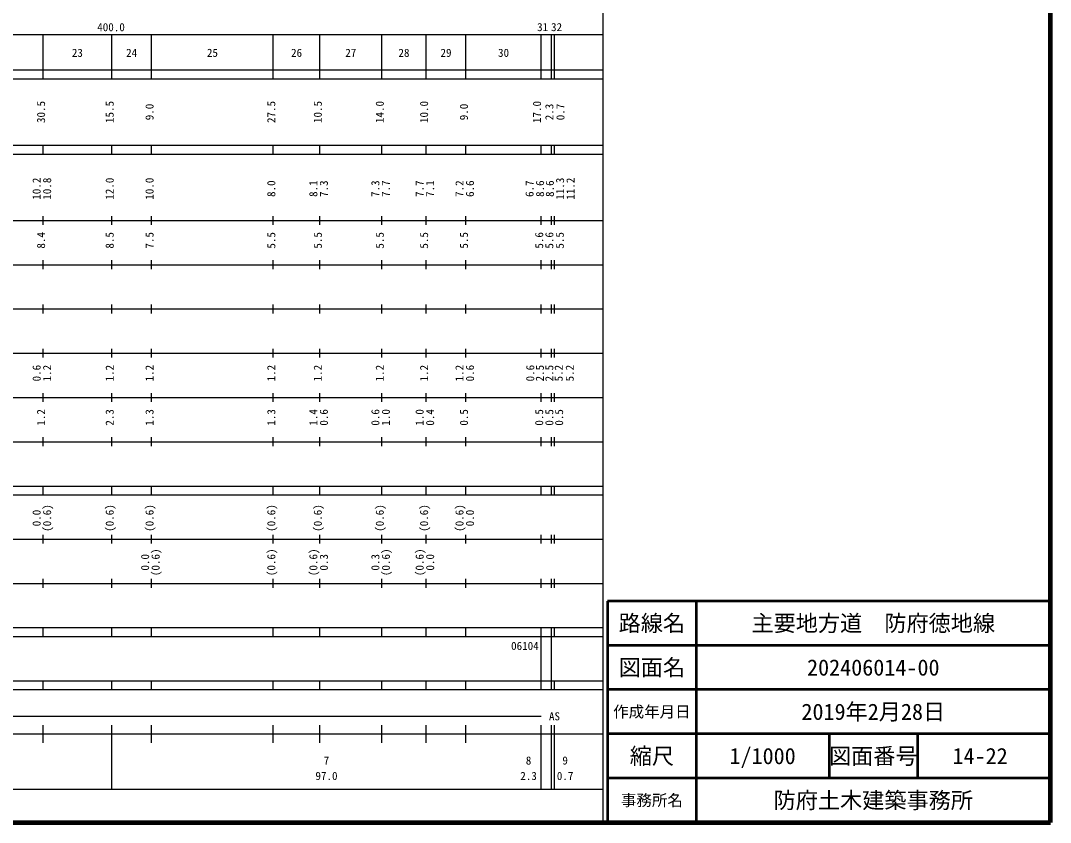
# Model space of a CAD drawing. Units: millimetres on the paper, enlarged 1000 times. Extents: x 40000 to 680000, y 20000 to 380000.
# Drawn here: x 447422 to 680000, y 20000 to 201147 of the extents above; entities that cross this region are included whole.
import ezdxf
from ezdxf.enums import TextEntityAlignment as Align

# ---------------------------------------------------------------- set-up
doc = ezdxf.new("R2010")
doc.units = ezdxf.units.MM
doc.header["$LTSCALE"] = 1000
for name, color, linetype, lineweight in [('M-TTL', 2, 'Continuous', 140), ('M-TTL-BAND', 7, 'Continuous', 25), ('M-TTL-FRAM', 2, 'Continuous', 50), ('M-TTL-LINE', 7, 'Continuous', 50)]:
    doc.layers.add(name, color=color, linetype=linetype, lineweight=lineweight)
doc.layers.add('M-TTL-TXT', color=7, linetype='Continuous')
doc.styles.add('ＭＳ ゴシック', font='')
doc.styles.get('ＭＳ ゴシック').set_extended_font_data('MS Gothic')

msp = doc.modelspace()

# ---------------------------------------------------------------- linework, layer by layer
at = {"layer": 'M-TTL'}
for p, q in [((680000, 20000), (680000, 380000)), ((40000, 20000), (680000, 20000))]:
    msp.add_line(p, q, dxfattribs=at)
at = {"layer": 'M-TTL-BAND'}
for p, q in [((579000, 20000), (579000, 370000)), ((68000, 198000), (579000, 198000)), ((452500, 188000), (452500, 198000)), ((468000, 188000), (468000, 198000)), ((477000, 188000), (477000, 198000)), ((504500, 188000), (504500, 198000)), ((515000, 188000), (515000, 198000)), ((529000, 188000), (529000, 198000)), ((539000, 188000), (539000, 198000)), ((548000, 188000), (548000, 198000)), ((565000, 188000), (565000, 198000)), ((567300, 188000), (567300, 198000)), ((568000, 188000), (568000, 198000)), ((40000, 190000), (579000, 190000)), ((40000, 188000), (579000, 188000)), ((40000, 173000), (579000, 173000)), ((452500, 171000), (452500, 173000)), ((468000, 171000), (468000, 173000)), ((477000, 171000), (477000, 173000)), ((504500, 171000), (504500, 173000)), ((515000, 171000), (515000, 173000)), ((529000, 171000), (529000, 173000)), ((539000, 171000), (539000, 173000)), ((548000, 171000), (548000, 173000)), ((565000, 171000), (565000, 173000)), ((567300, 171000), (567300, 173000)), ((568000, 171000), (568000, 173000)), ((40000, 171000), (579000, 171000)), ((40000, 156000), (579000, 156000)), ((452500, 155000), (452500, 157000)), ((468000, 155000), (468000, 157000)), ((477000, 155000), (477000, 157000)), ((504500, 155000), (504500, 157000)), ((515000, 155000), (515000, 157000)), ((529000, 155000), (529000, 157000)), ((539000, 155000), (539000, 157000)), ((548000, 155000), (548000, 157000)), ((565000, 155000), (565000, 157000)), ((567300, 155000), (567300, 157000)), ((568000, 155000), (568000, 157000)), ((452500, 145000), (452500, 147000)), ((468000, 145000), (468000, 147000)), ((477000, 145000), (477000, 147000)), ((504500, 145000), (504500, 147000)), ((515000, 145000), (515000, 147000)), ((529000, 145000), (529000, 147000)), ((539000, 145000), (539000, 147000)), ((548000, 145000), (548000, 147000)), ((565000, 145000), (565000, 147000)), ((567300, 145000), (567300, 147000)), ((568000, 145000), (568000, 147000)), ((46000, 146000), (579000, 146000)), ((52000, 136000), (579000, 136000)), ((452500, 135000), (452500, 137000)), ((468000, 135000), (468000, 137000)), ((477000, 135000), (477000, 137000)), ((504500, 135000), (504500, 137000)), ((515000, 135000), (515000, 137000)), ((529000, 135000), (529000, 137000)), ((539000, 135000), (539000, 137000)), ((548000, 135000), (548000, 137000)), ((565000, 135000), (565000, 137000)), ((567300, 135000), (567300, 137000)), ((568000, 135000), (568000, 137000)), ((46000, 126000), (579000, 126000)), ((452500, 125000), (452500, 127000)), ((468000, 125000), (468000, 127000)), ((477000, 125000), (477000, 127000)), ((504500, 125000), (504500, 127000)), ((515000, 125000), (515000, 127000)), ((529000, 125000), (529000, 127000)), ((539000, 125000), (539000, 127000)), ((548000, 125000), (548000, 127000)), ((565000, 125000), (565000, 127000)), ((567300, 125000), (567300, 127000)), ((568000, 125000), (568000, 127000)), ((452500, 115000), (452500, 117000)), ((468000, 115000), (468000, 117000)), ((477000, 115000), (477000, 117000)), ((504500, 115000), (504500, 117000)), ((515000, 115000), (515000, 117000)), ((529000, 115000), (529000, 117000)), ((539000, 115000), (539000, 117000)), ((548000, 115000), (548000, 117000)), ((565000, 115000), (565000, 117000)), ((567300, 115000), (567300, 117000)), ((568000, 115000), (568000, 117000)), ((52000, 116000), (579000, 116000)), ((452500, 105000), (452500, 107000)), ((468000, 105000), (468000, 107000)), ((477000, 105000), (477000, 107000)), ((504500, 105000), (504500, 107000)), ((515000, 105000), (515000, 107000)), ((529000, 105000), (529000, 107000)), ((539000, 105000), (539000, 107000)), ((548000, 105000), (548000, 107000)), ((565000, 105000), (565000, 107000)), ((567300, 105000), (567300, 107000)), ((568000, 105000), (568000, 107000)), ((46000, 106000), (579000, 106000)), ((40000, 96000), (579000, 96000)), ((452500, 94000), (452500, 96000)), ((468000, 94000), (468000, 96000)), ((477000, 94000), (477000, 96000)), ((504500, 94000), (504500, 96000)), ((515000, 94000), (515000, 96000)), ((529000, 94000), (529000, 96000)), ((539000, 94000), (539000, 96000)), ((548000, 94000), (548000, 96000)), ((565000, 94000), (565000, 96000)), ((567300, 94000), (567300, 96000)), ((568000, 94000), (568000, 96000)), ((40000, 94000), (579000, 94000)), ((49000, 84000), (579000, 84000)), ((452500, 83000), (452500, 85000)), ((468000, 83000), (468000, 85000)), ((477000, 83000), (477000, 85000)), ((504500, 83000), (504500, 85000)), ((515000, 83000), (515000, 85000)), ((529000, 83000), (529000, 85000)), ((539000, 83000), (539000, 85000)), ((548000, 83000), (548000, 85000)), ((565000, 83000), (565000, 85000)), ((567300, 83000), (567300, 85000)), ((568000, 83000), (568000, 85000)), ((452500, 73000), (452500, 75000)), ((468000, 73000), (468000, 75000)), ((477000, 73000), (477000, 75000)), ((504500, 73000), (504500, 75000)), ((515000, 73000), (515000, 75000)), ((529000, 73000), (529000, 75000)), ((539000, 73000), (539000, 75000)), ((548000, 73000), (548000, 75000)), ((565000, 73000), (565000, 75000)), ((567300, 73000), (567300, 75000)), ((568000, 73000), (568000, 75000)), ((40000, 74000), (579000, 74000)), ((40000, 64000), (579000, 64000)), ((452500, 62000), (452500, 64000)), ((468000, 62000), (468000, 64000)), ((477000, 62000), (477000, 64000)), ((504500, 62000), (504500, 64000)), ((515000, 62000), (515000, 64000)), ((529000, 62000), (529000, 64000)), ((539000, 62000), (539000, 64000)), ((548000, 62000), (548000, 64000)), ((565000, 50000), (565000, 64000)), ((567300, 62000), (567300, 64000)), ((568000, 62000), (568000, 64000)), ((40000, 62000), (579000, 62000)), ((567300, 52000), (567300, 62000)), ((40000, 52000), (579000, 52000)), ((452500, 50000), (452500, 52000)), ((468000, 50000), (468000, 52000)), ((477000, 50000), (477000, 52000)), ((504500, 50000), (504500, 52000)), ((515000, 50000), (515000, 52000)), ((529000, 50000), (529000, 52000)), ((539000, 50000), (539000, 52000)), ((548000, 50000), (548000, 52000)), ((567300, 50000), (567300, 52000)), ((568000, 50000), (568000, 52000)), ((40000, 50000), (579000, 50000)), ((71000, 44000), (565000, 44000)), ((452500, 38000), (452500, 42000)), ((468000, 27500), (468000, 42000)), ((477000, 38000), (477000, 42000)), ((504500, 38000), (504500, 42000)), ((515000, 38000), (515000, 42000)), ((529000, 38000), (529000, 42000)), ((539000, 38000), (539000, 42000)), ((548000, 38000), (548000, 42000)), ((565000, 27500), (565000, 42000)), ((567300, 27500), (567300, 42000)), ((568000, 27500), (568000, 42000)), ((40000, 40000), (579000, 40000)), ((68000, 27500), (579000, 27500))]:
    msp.add_line(p, q, dxfattribs=at)
at = {"layer": 'M-TTL-FRAM'}
for p, q in [((680000, 70000), (580000, 70000)), ((580000, 70000), (580000, 20000))]:
    msp.add_line(p, q, dxfattribs=at)
at = {"layer": 'M-TTL-LINE'}
for p, q in [((600000, 70000), (600000, 20000)), ((680000, 60000), (580000, 60000)), ((680000, 50000), (580000, 50000)), ((680000, 40000), (580000, 40000)), ((630000, 40000), (630000, 30000)), ((650000, 40000), (650000, 30000)), ((680000, 30000), (580000, 30000))]:
    msp.add_line(p, q, dxfattribs=at)

# ---------------------------------------------------------------- texts
at = {"layer": 'M-TTL-BAND', "style": 'ＭＳ ゴシック'}
for s, p in [('400.0', (467844, 198195)), ('31', (565323, 198213)), ('32', (568470, 198213)), ('23', (460250, 192405)), ('24', (472500, 192405)), ('25', (490750, 192405)), ('26', (509750, 192405)), ('27', (522000, 192405)), ('28', (534000, 192405)), ('29', (543500, 192405)), ('30', (556500, 192405)), ('AS', (568000, 42500)), ('7', (516500, 32523)), ('8', (562147, 32523)), ('9', (570402, 32523)), ('97.0', (516500, 29033)), ('2.3', (562147, 29033)), ('0.7', (570402, 29033))]:
    msp.add_text(s, height=1833, dxfattribs=at).set_placement(p, align=Align.BOTTOM_CENTER)
for s, p in [('30.5', (453500, 180500)), ('15.5', (469000, 180500)), ('9.0', (478000, 180500)), ('27.5', (505500, 180500)), ('10.5', (516000, 180500)), ('14.0', (530000, 180500)), ('10.0', (540000, 180500)), ('9.0', (549000, 180500)), ('17.0', (565500, 180500)), ('2.3', (568300, 180500)), ('0.7', (570800, 180500)), ('10.2', (452500, 163174)), ('10.8', (454870, 163174)), ('12.0', (469000, 163174)), ('10.0', (478000, 163174)), ('11.3', (570719, 163174)), ('11.2', (573078, 163174)), ('8.0', (505500, 163174)), ('8.1', (515000, 163174)), ('7.3', (517370, 163174)), ('7.3', (529000, 163174)), ('7.7', (531370, 163174)), ('7.7', (539000, 163174)), ('7.1', (541370, 163174)), ('7.2', (548000, 163174)), ('6.6', (550370, 163174)), ('6.7', (563826, 163174)), ('8.6', (566196, 163174)), ('8.6', (568401, 163174)), ('8.4', (453500, 151500)), ('8.5', (469000, 151500)), ('7.5', (478000, 151500)), ('5.5', (505500, 151500)), ('5.5', (516000, 151500)), ('5.5', (530000, 151500)), ('5.5', (540000, 151500)), ('5.5', (549000, 151500)), ('5.6', (566000, 151500)), ('5.6', (568300, 151500)), ('5.5', (570649, 151500)), ('0.6', (452500, 121500)), ('1.2', (454870, 121500)), ('1.2', (469000, 121500)), ('1.2', (478000, 121500)), ('1.2', (505500, 121500)), ('1.2', (516000, 121500)), ('1.2', (530000, 121500)), ('1.2', (540000, 121500)), ('1.2', (548000, 121500)), ('0.6', (550370, 121500)), ('0.6', (563979, 121500)), ('2.5', (566149, 121500)), ('2.5', (568285, 121500)), ('5.2', (570401, 121500)), ('5.2', (572903, 121500)), ('1.2', (453500, 111500)), ('2.3', (469000, 111500)), ('1.3', (478000, 111500)), ('1.3', (505500, 111500)), ('1.4', (515000, 111500)), ('0.6', (517370, 111500)), ('0.6', (529000, 111500)), ('1.0', (531370, 111500)), ('1.0', (539000, 111500)), ('0.4', (541370, 111500)), ('0.5', (549000, 111500)), ('0.5', (566000, 111500)), ('0.5', (568300, 111500)), ('0.5', (570501, 111500)), ('(0.6)', (454870, 88764)), ('(0.6)', (469000, 88764)), ('(0.6)', (478000, 88764)), ('(0.6)', (505500, 88764)), ('(0.6)', (516000, 88764)), ('(0.6)', (530000, 88764)), ('(0.6)', (540000, 88764)), ('(0.6)', (548000, 88764)), ('0.0', (452500, 88764)), ('0.0', (550370, 88764)), ('(0.6)', (479370, 78764)), ('(0.6)', (505500, 78764)), ('(0.6)', (515000, 78764)), ('(0.6)', (531370, 78764)), ('(0.6)', (539000, 78764)), ('0.0', (477000, 78764)), ('0.3', (517370, 78764)), ('0.3', (529000, 78764)), ('0.0', (541370, 78764))]:
    msp.add_text(s, height=1833, rotation=90, dxfattribs=at).set_placement(p, align=Align.BOTTOM_CENTER)
msp.add_text('06104', height=1833, dxfattribs=at).set_placement((558197, 58405), align=Align.BOTTOM_LEFT)
at = {"layer": 'M-TTL-TXT', "style": 'ＭＳ ゴシック'}
for s, height, p in [('路線名', 3666, (590000, 65000)), ('主要地方道\u3000防府徳地線', 3666, (640000, 65000)), ('図面名', 3666, (590000, 55000)), ('202406014-00', 3666, (640000, 55000)), ('作成年月日', 2566, (590000, 45000)), ('2019年2月28日', 3666, (640000, 45000)), ('縮尺', 3666, (590000, 35000)), ('図面番号', 3666, (640000, 35000)), ('1/1000', 3666, (615000, 35000)), ('14-22', 3666, (664125, 35000)), ('事務所名', 2566, (590000, 25000)), ('防府土木建築事務所', 3666, (640000, 25000))]:
    msp.add_text(s, height=height, dxfattribs=at).set_placement(p, align=Align.MIDDLE_CENTER)

doc.saveas('drawing.dxf')
